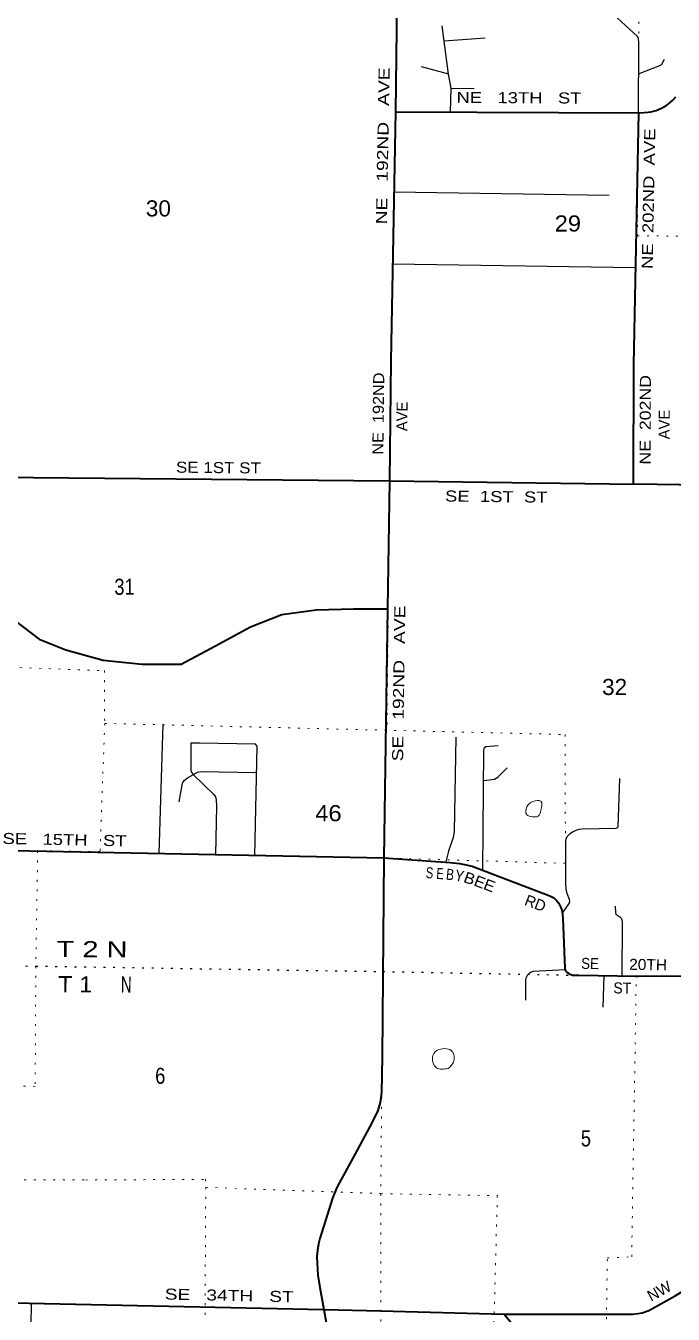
# Model space of a CAD drawing. Header units: feet. Extents: x -481249 to -254670, y -730376 to -544252.
# Drawn here: x -381759 to -374718, y -693449 to -679451 of the extents above; entities that cross this region are included whole.
import ezdxf
from ezdxf.enums import TextEntityAlignment as Align

# ---------------------------------------------------------------- set-up
doc = ezdxf.new("R2010")
doc.units = ezdxf.units.FT
doc.header["$LTSCALE"] = 70
doc.linetypes.add('DOTTED', pattern=[1.5, 0.3, -1.2])
for name, color, linetype, lineweight in [('26', 7, 'Continuous', 40), ('27', 7, 'Continuous', 13), ('29', 7, 'Continuous', 25), ('39', 7, 'Continuous', 13), ('6', 7, 'DOTTED', 25), ('7', 7, 'DOTTED', 13)]:
    doc.layers.add(name, color=color, linetype=linetype, lineweight=lineweight)

msp = doc.modelspace()

# ---------------------------------------------------------------- linework, layer by layer
at = {"layer": '26'}
for p, q in [((-377740.09, -680384.45), (-377788.27, -683091.65)), ((-377740.09, -680384.45), (-375080.84, -680395.11)), ((-375097.28, -680395.04), (-375149.68, -683134.33)), ((-377788.27, -683091.65), (-377803.48, -684396.43)), ((-375149.68, -683134.33), (-375154.47, -684428.61)), ((-375141.63, -684428.75), (-371211.23, -684474.49)), ((-384344.61, -688362.93), (-377863.86, -688492.02)), ((-377863.86, -688492.02), (-377883.94, -690651.15)), ((-377897.84, -693412.01), (-376557.5, -693447.22))]:
    msp.add_line(p, q, dxfattribs=at)
for points in [[(-382785.27, -679040.74), (-377838.72, -679065.39), (-377817.08, -679066.72), (-377804.6, -679068.59), (-377791.88, -679071.11), (-377781.15, -679073.92), (-377769.91, -679078.44), (-377760.89, -679083.53), (-377741.69, -679099.53), (-377735.92, -679106.58), (-377731.03, -679116.6), (-377728.01, -679125.63), (-377725.7, -679139), (-377723.57, -679191.27), (-377740.09, -680384.45)], [(-375080.84, -680395.11), (-374990.21, -680387.65), (-374961.95, -680384.98), (-374932.1, -680379.65), (-374902.24, -680371.11), (-374877.18, -680359.91), (-374838.8, -680340.71), (-374789.22, -680313.51), (-374751.9, -680284.7), (-374723.11, -680259.1), (-374689.52, -680221.23)], [(-384277.56, -684300.99), (-382843.41, -684346.74), (-377803.48, -684396.43), (-375147.7, -684432.65)], [(-377803.48, -684396.43), (-377823.94, -685784.47), (-377863.86, -688492.02)], [(-382857.11, -685676.36), (-382615.89, -685629.14), (-382450.28, -685608.43), (-382305.38, -685639.5), (-382067.32, -685732.69), (-381870.67, -685919.09), (-381611.91, -686115.84), (-381322.11, -686229.74), (-380918.45, -686343.65), (-380494.09, -686385.07), (-380069.73, -686385.07), (-379697.12, -686188.32), (-379314.17, -685981.22), (-378972.61, -685846.6), (-378600, -685794.83), (-378196.34, -685784.47), (-377823.94, -685784.47)], [(-377863.86, -688492.02), (-377142.74, -688540.67), (-377042.94, -688550.86), (-376987.08, -688561.42), (-376904.17, -688581.45), (-376061, -688904.24), (-376032.14, -688917.98), (-376007.45, -688934.45), (-375983.93, -688957.98), (-375965.11, -688980.34), (-375953.35, -689001.52), (-375938.06, -689036.82), (-375925.7, -689075.65), (-375917.25, -689145.25), (-375898.86, -689688.72), (-375893.95, -689707.52), (-375881.01, -689722.82), (-375871.61, -689735.76), (-375853.96, -689747.53), (-375839.85, -689754.59), (-375812.8, -689764), (-375745.77, -689764), (-375114.89, -689777.52), (-373476.63, -689769.28)], [(-377883.94, -690651.15), (-377890.51, -691038.95), (-377904.68, -691147.68), (-377931.84, -691237.49), (-377996.82, -691369.86), (-378178.8, -691705.26), (-378373.43, -692064.46), (-378420.87, -692178.22), (-378560.26, -692624.95), (-378570.29, -692671.03), (-378584.82, -692751.21), (-378592.73, -692825.85), (-378591.88, -692895.48), (-378581.52, -693024.4), (-378563, -693157.99), (-378518.43, -693398.79)], [(-376557.5, -693447.22), (-375156.53, -693447.6), (-375102.43, -693442.9), (-375055.02, -693433.3), (-374982.47, -693407.6), (-374695.7, -693249.16), (-373239.81, -692364.59), (-373177, -692336.31), (-373124.38, -692316.26), (-373082.91, -692308.07), (-372984.11, -692298.65), (-372766.39, -692288.65), (-371399.82, -692284.53)], [(-384425.67, -693272.91), (-378518.43, -693398.79), (-377897.84, -693412.01)], [(-378518.43, -693398.79), (-378488.2, -693562.12)], [(-376557.5, -693447.22), (-376046.33, -694063.41)]]:
    msp.add_lwpolyline(points, dxfattribs=at)
at = {"layer": '29'}
for p, q in [((-377210.18, -679614.78), (-376762.62, -679582.1)), ((-377458.46, -679892.8), (-377162.72, -679971.34)), ((-377133.36, -680129.02), (-376882.76, -680133.65)), ((-377755.55, -681253.34), (-375414.87, -681292.69)), ((-377769.53, -682038.39), (-375129.44, -682076.07)), ((-380266.62, -687037.21), (-380311.18, -688443.27)), ((-375474.27, -689769.82), (-375484.3, -690112.82))]:
    msp.add_line(p, q, dxfattribs=at)
for points in [[(-375097.28, -680395.04), (-375092.65, -679634.76), (-375096.16, -679590.2), (-375099.68, -679578.48), (-375105.26, -679568.76), (-375668.57, -679050.27)], [(-377140.71, -680386.85), (-377133.36, -680129.02), (-377162.26, -679974.79), (-377231.77, -679452.62)], [(-375094.72, -679974), (-374863.64, -679881.05), (-374848.29, -679874.53), (-374842.43, -679866.33), (-374814.29, -679812.25)], [(-377080.62, -687178.87), (-377099.23, -688206.78), (-377109.95, -688270.67), (-377162.57, -688418.07), (-377192.1, -688535.63)], [(-379267.79, -688464.06), (-379242.71, -687277.51), (-379260.36, -687257.16), (-379870.49, -687245.09), (-379964.48, -687243.45), (-379963.09, -687543.1), (-379953.97, -687567.76), (-379934.36, -687590.15), (-379714.12, -687804.43), (-379697.29, -687827.87), (-379687.88, -687860.82), (-379686.36, -687931.18), (-379695.64, -688455.53)], [(-376788.83, -688625.61), (-376779.08, -687320.41), (-376771.09, -687293.62), (-376756.37, -687280.72), (-376622.15, -687269.03)], [(-380091.55, -687882.04), (-380053.97, -687680.26), (-380036.01, -687649.01), (-380000.95, -687623.07), (-379889.8, -687558.86), (-379861.95, -687552.51), (-379248.73, -687562.29)], [(-376778.9, -687649.11), (-376662.88, -687634.88), (-376626.28, -687615.69), (-376585.58, -687576.32), (-376524.45, -687513.25)], [(-375923.7, -689092.14), (-375851.36, -688986.96), (-375844.03, -688964.14), (-375846.66, -688942.25), (-375872.5, -688877.46), (-375881.94, -688832.81), (-375884.69, -688775.03), (-375887.82, -688317.38), (-375883.7, -688284.43), (-375871.35, -688258.55), (-375840.77, -688225.6), (-375813.14, -688209.12), (-375772.56, -688190.3), (-375742.57, -688180.87), (-375710.07, -688176.8), (-375339.88, -688169.22), (-375325.63, -688162.05), (-375316.22, -688152.64), (-375300.3, -687628.76)], [(-375348.88, -689016.86), (-375347.99, -689089.34), (-375342.37, -689101.15), (-375297.41, -689130.53), (-375285.16, -689146.24), (-375276.24, -689163.48), (-375271.94, -689190.56), (-375275.92, -689774.07)], [(-375893.95, -689707.52), (-376241.56, -689724.84), (-376263.61, -689733.02), (-376281.25, -689742.43), (-376308.36, -689769.77), (-376320.06, -689796.56), (-376323.25, -689819.62), (-376325.12, -690038.05)], [(-381698.25, -693331.03), (-381703.47, -693571.56), (-381699.18, -693608.21), (-381671.13, -693718.94), (-381667.01, -693748.07), (-381647.32, -693987.1)]]:
    msp.add_lwpolyline(points, dxfattribs=at)
at = {"layer": '39'}
for points in [[(-376131.42, -677606.14), (-375838.78, -677666.11), (-375566.88, -677663.79), (-375463.46, -677689.89), (-375415.19, -677674.94), (-375332.35, -677630.77), (-375230.17, -677618.94), (-375200.27, -677723.31), (-375196.11, -677815.17), (-375131.41, -677878.37), (-374937.76, -677990.14), (-374853.6, -677979.92), (-374758.37, -677916.07), (-374606.16, -677901.28), (-374493.63, -677971.46), (-374350.96, -678134.04), (-374212.13, -678188.81), (-374037.46, -678150.55), (-373915.94, -678171.04), (-373780.23, -678181.85), (-373728.99, -678218.83), (-373630.25, -678278.75), (-373529.66, -678346.68), (-373387.72, -678345.65), (-373240.18, -678264.93), (-373100.17, -678060.36), (-373025.52, -678026), (-372839.54, -678021.9), (-372551.25, -678099.73), (-372219.05, -678180.47), (-372019.4, -678292.37), (-371790.69, -678550.51), (-371668.49, -678636.85), (-371474.99, -678656.85), (-371415.81, -678695.99), (-371414.05, -678807.75), (-371407.37, -678873.73), (-371318.29, -678917.48), (-371068.85, -678938.64), (-370857.58, -678968.98), (-370763.62, -679068.7), (-370783.36, -679156.07), (-370790.67, -679221.76), (-370748.43, -679308.43), (-370703.27, -679449.03), (-370717.89, -679580.4), (-370697.14, -679742.43), (-370580.25, -679894.5), (-370356.26, -680188.46), (-370296.4, -680193.7), (-370199.04, -680323.41), (-370181.9, -680465.42), (-370266.85, -680515.53), (-370372.75, -680613.07), (-370398.24, -680688.36), (-370399.28, -680740.21), (-370371.9, -680770.71), (-370329.54, -680751.64), (-370275.91, -680768.72), (-370225.84, -680863.53), (-370078.37, -681086.06), (-369968.72, -681200.08), (-369750.12, -681264.48), (-369433.63, -681330.93), (-369233.46, -681416.9), (-369079.64, -681621.62), (-368905.92, -681930.49), (-368864.35, -681951.3), (-368761.85, -681923.51), (-368678.97, -681977.11), (-368376.86, -682063.21), (-368117.87, -682106.52), (-367851.32, -682171.93), (-367686.8, -682340.95), (-367502.33, -682612.14), (-367444.09, -682798.9), (-367439.45, -682966.58), (-367317.08, -683079.23), (-367229.66, -683160.29), (-367046.87, -683263.69)], [(-376131.42, -677606.14), (-375928.01, -677730.09), (-375682.53, -677749.17), (-375514.69, -677752.67), (-375413.11, -677770.74), (-375342.18, -677722.34), (-375297.62, -677693.35), (-375278.24, -677723.68), (-375284.55, -677839.26), (-375220.25, -677922.4), (-375054.28, -678019.63), (-374874.13, -678107.18), (-374787.5, -678073.07), (-374677.89, -677989.57), (-374611.99, -677992.94), (-374537.78, -678080.27), (-374335.25, -678248.09), (-374094.24, -678291.02), (-373927.84, -678266.56), (-373804.48, -678295.07), (-373555.23, -678425.95), (-373303.52, -678433.19), (-373177.44, -678326.09), (-373039.7, -678135.44), (-372955.14, -678105.28), (-372757.89, -678137.32), (-372404.15, -678240.46), (-372179.73, -678312.97), (-371916.37, -678537.92), (-371722.43, -678735.48), (-371556.75, -678746.92), (-371502.72, -678744.05), (-371498.13, -678813.98), (-371473.87, -678900.27), (-371272.54, -679028.16), (-371038.8, -679035.03), (-370869.16, -679048.54), (-370900.65, -679123.7), (-370904.72, -679227.36), (-370852.37, -679308.26), (-370787.43, -679459.24), (-370796.49, -679712.43), (-370765.71, -679872.68), (-370554.07, -680084.58), (-370275.77, -680361.72), (-370263.3, -680437.79), (-370311.77, -680462.72), (-370429.97, -680575.97), (-370476.88, -680722.63), (-370435.52, -680853.17), (-370340.45, -680897.05), (-370305.28, -680937.69), (-370266.07, -681076.17), (-370185.07, -681223.5), (-370005.6, -681344.95), (-369812.02, -681360.95), (-369567.22, -681413.94), (-369413.48, -681522.88), (-369195.48, -681816.72), (-369163.15, -681899.19), (-369013.09, -681992.1), (-368947.07, -682089.24), (-368845.01, -682183.14), (-368625.93, -682323.37), (-368298.64, -682449.9), (-368152.5, -682538.74), (-368030.78, -682549.25), (-368040.49, -682634.84), (-368155.37, -682682.32), (-368198.77, -682753.24), (-368195.81, -682904.93), (-368162.23, -683025.34), (-368005.05, -683248.31)], [(-376251.82, -688045.11), (-376311.43, -688022.02), (-376309.94, -687937.87), (-376240.85, -687876.94), (-376158.82, -687876.37), (-376156.56, -687974.61), (-376187.69, -688038.21), (-376251.82, -688045.11)], [(-377164.37, -690779.03), (-377294.24, -690770.76), (-377331.89, -690637.82), (-377266.77, -690574.82), (-377119.15, -690597.44), (-377109.13, -690709.85), (-377164.37, -690779.03)]]:
    msp.add_spline(points, degree=3, dxfattribs=at)
at = {"layer": '6'}
msp.add_lwpolyline([(-384364.98, -689596.94), (-382917.42, -689656.69), (-381649.39, -689666.74), (-377875.85, -689726.44), (-375120.33, -689778.44), (-373473.9, -689769.03), (-371383.89, -689787.39), (-369995.99, -689805.54), (-367275.97, -689828.86), (-362314.68, -689877.67)], dxfattribs=at)
at = {"layer": '7'}
for points in [[(-377788.27, -683091.65), (-377717.8, -679067.41), (-377699.33, -678044.31)], [(-375089.3, -679093.34), (-375108.35, -681731.14), (-370320.28, -681787.29)], [(-377788.27, -683091.65), (-377803.48, -684396.43), (-377831.35, -687104.52)], [(-384277.56, -684300.99), (-382843.41, -684346.74), (-377803.48, -684396.43), (-372511.95, -684470.54), (-367475.22, -684503.98)], [(-382871.52, -686386.57), (-380904.45, -686456.9), (-380900.6, -687030.18), (-380949.41, -688423.21), (-381629.15, -688413.79), (-381649.39, -689666.74), (-381656.53, -690973.38), (-382925.16, -690947.31)], [(-380900.6, -687030.18), (-375893.95, -687151.44), (-375890.71, -688550.45), (-377863.86, -688492.02)], [(-377863.86, -688492.02), (-377864.38, -688514.08), (-377875.85, -689726.44), (-377898.6, -692141.16), (-377896.91, -694983.2), (-377939.86, -695601.76), (-377955.35, -698311.32)], [(-375434.53, -692837.45), (-375170.28, -692826.02), (-375120.33, -689778.44)], [(-382929.64, -691986.13), (-381108.45, -691991.06), (-379806.11, -691983.68), (-379801.64, -692069.94), (-379834.57, -697872.62)], [(-379801.64, -692069.94), (-377896.56, -692139.19), (-376630.75, -692161.23), (-376706.34, -694961.84)], [(-377117.79, -698449.8), (-377081.76, -697863.46), (-375496, -697891.07), (-375486.51, -695660.52), (-375470.35, -694973.34), (-375434.53, -692837.45)]]:
    msp.add_lwpolyline(points, dxfattribs=at)

# ---------------------------------------------------------------- texts
at = {"layer": '27'}
for s, rotation, width, p in [('NE   192ND   AVE', 88.98, 1.3, (-377831.89, -681609)), ('NE   13TH   ST', 359.714, 1.25, (-377075.69, -680289.03)), ('NE  202ND  AVE', 88.904, 1.25, (-374942.08, -682094.31)), ('NE  192ND', 89.332, 1.1, (-377870.76, -684111.19)), ('NE  202ND', 89.788, 1.2, (-374964.85, -684218.94)), ('SE 1ST ST', 359.431, 1.15, (-380125.86, -684306.12)), ('SE  1ST  ST', 359.333, 1.25, (-377200.6, -684619.29)), ('SE   192ND   AVE', 89.155, 1.3, (-377655.96, -687443.3)), ('SE   15TH   ST', 358.859, 1.25, (-382012.48, -688339.37)), ('SE', 358.919, 0.9, (-375720.42, -689696.99)), ('20TH', 358.919, 1.05, (-375198.68, -689706.95)), ('ST', 358.772, 0.95, (-375370.67, -689962.95)), ('SE   34TH   ST', 358.779, 1.3, (-380248.66, -693289.93))]:
    msp.add_text(s, height=120, rotation=rotation, dxfattribs=dict(at, width=width)).set_placement(p)
for s, rotation, p in [('AVE', 89.332, (-377610.12, -683855.76)), ('AVE', 89.788, (-374756.96, -683943.88)), ('NW', 28.921, (-374958.51, -693314.39))]:
    msp.add_text(s, height=120, rotation=rotation, dxfattribs=at).set_placement(p)
for s, rotation, width, p in [('S', 356.14, 0.75, (-377371.93, -688713.02)), ('E', 356.14, 0.75, (-377257.63, -688721.81)), ('B', 354.17, 0.8, (-377150.76, -688731.12)), ('Y', 349.295, 0.9, (-377053.62, -688744.43)), ('B', 341.052, 1.1, (-376952, -688770.63)), ('E', 339.052, 1.1, (-376841.96, -688808.96)), ('E', 339.052, 1.1, (-376737.87, -688847.47))]:
    msp.add_text(s, height=120, rotation=rotation, dxfattribs=dict(at, width=width)).set_placement(p, align=Align.CENTER)
for s, p in [('R', (-376290.87, -689019.69)), ('D', (-376184.98, -689060.23))]:
    msp.add_text(s, height=120, rotation=339.052, dxfattribs=at).set_placement(p, align=Align.CENTER)
at = {"layer": '6'}
for s, rotation, width, p in [('T 2 N', 359.546, 1.35, (-381425.06, -689567.61)), ('T 1 ', 359.546, 1.1, (-381407.15, -689950.22)), ('N', 359.094, 0.7, (-380726.81, -689953.97))]:
    msp.add_text(s, height=175, rotation=rotation, dxfattribs=dict(at, width=width)).set_placement(p)
at = {"layer": '7'}
for s, width, p in [('30', 1.05, (-380453.66, -681522.25)), ('29', 1.1, (-376007.53, -681685.89)), ('31', 0.85, (-380795.83, -685633.09)), ('32', 1.05, (-375492.23, -686721.83)), ('46', 1.1, (-378610.51, -688093.12)), ('6', 0.85, (-380351.83, -690946)), ('5', 0.85, (-375723.13, -691625.87))]:
    msp.add_text(s, height=175, dxfattribs=dict(at, width=width)).set_placement(p)

doc.saveas('drawing.dxf')
